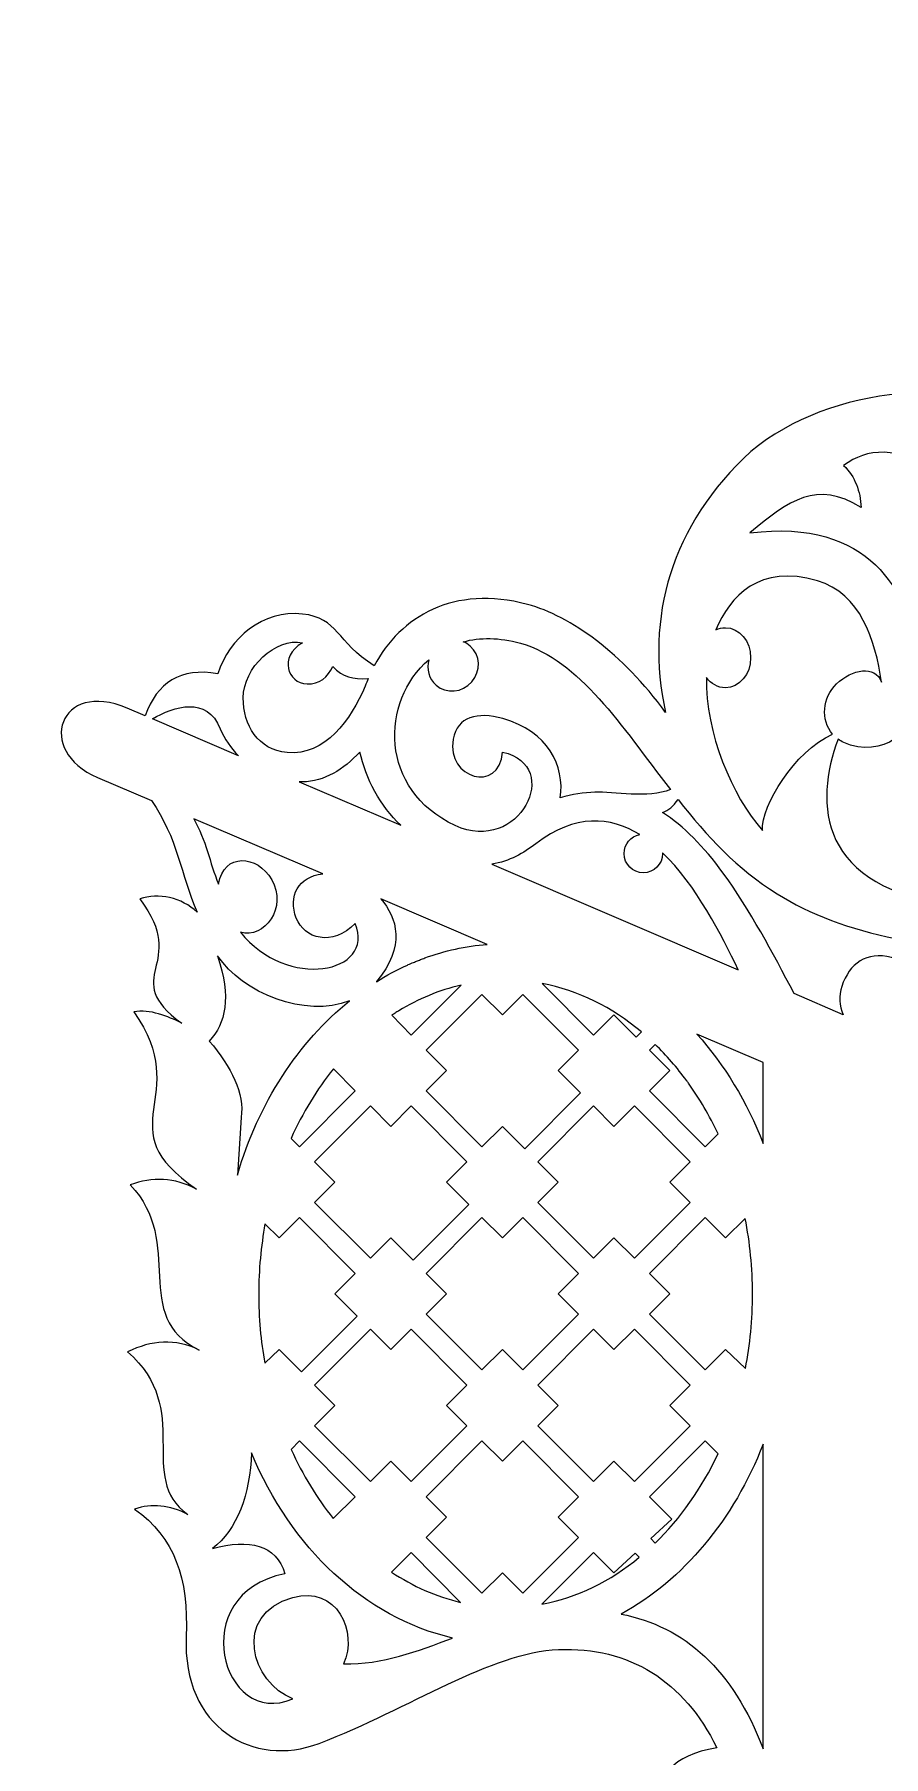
# Model space of a CAD drawing. Header units: centimetres. Extents: x -40.3 to 9.9, y -20.4 to 19.9.
# Drawn here: x -10.16 to -1.47, y 2.32 to 19.93 of the extents above; entities that cross this region are included whole.
import ezdxf

# ---------------------------------------------------------------- set-up
doc = ezdxf.new("R2010")
doc.units = ezdxf.units.CM
doc.header["$MEASUREMENT"] = 0
doc.layers.add('layer 1', color=7, linetype='Continuous')

msp = doc.modelspace()

# ---------------------------------------------------------------- linework, layer by layer
at = {"layer": 'layer 1', "color": 254, "lineweight": 9}
for points, knots in [([(-9.02512, 12.9641), (-8.90595, 13.3051), (-8.66617, 13.4605), (-8.28316, 13.39551), (-8.28316, 13.39551), (-8.28316, 13.39551), (-8.28309, 13.39544), (-8.28309, 13.39544), (-8.28309, 13.39544), (-8.17027, 13.75884), (-7.8188, 14.04925), (-7.41801, 14.006), (-7.41801, 14.006), (-7.04896, 13.96613), (-7.07359, 13.72194), (-6.68447, 13.47736), (-6.68447, 13.47736), (-6.41259, 13.97918), (-5.87256, 14.30589), (-5.11564, 14.10386), (-5.11564, 14.10386), (-4.67255, 13.9856), (-4.14451, 13.6021), (-3.70368, 12.99987), (-3.70368, 12.99987), (-3.91616, 13.97061), (-3.65027, 14.91422), (-2.8308, 15.66917), (-2.8308, 15.66917), (-2.00721, 16.35034), (-0.63091, 16.45844), (0.29439, 15.97767), (0.29439, 15.97767), (0.99384, 15.61424), (1.10112, 15.01808), (1.71813, 15.20586), (1.71813, 15.20586), (1.45714, 15.3045), (1.49221, 15.82386), (1.9263, 15.8838), (1.9263, 15.8838), (2.06579, 15.89015), (2.19826, 15.82153), (2.27855, 15.67989), (2.27855, 15.67989), (2.27298, 15.80414), (2.28314, 15.93333), (2.31199, 16.06763), (2.31199, 16.06763), (2.43533, 16.64121), (2.94385, 16.92597), (3.50011, 16.83164), (3.50011, 16.83164), (3.78509, 16.78331), (4.05743, 16.531), (4.00085, 16.09839), (4.00085, 16.09839), (3.99817, 16.07793), (3.99421, 16.05807), (3.9891, 16.03888), (3.9891, 16.03888), (5.3425, 14.91874), (7.59519, 15.78678), (8.54335, 17.11778), (8.54335, 17.11778), (8.14172, 17.05964), (7.77204, 17.2929), (7.75648, 17.77948), (7.75648, 17.77948), (7.74597, 18.10806), (8.05321, 18.45315), (8.49047, 18.40048), (8.49047, 18.40048), (8.0108, 18.47745), (8.3512, 19.3884), (7.95319, 19.9345), (7.95319, 19.9345), (8.90104, 19.31452), (9.88465, 17.92257), (9.88465, 16.27721), (9.88465, 16.27721), (9.88465, 16.27721), (9.88465, -12.90926), (9.88465, -12.90926), (9.88465, -12.90926), (9.91474, -17.78718), (5.83116, -20.35784), (2.35355, -19.87739), (2.35355, -19.87739), (0.40269, -19.60787), (-1.41877, -18.50075), (-2.06721, -16.00393), (-2.06721, -16.00393), (-2.14913, -15.68844), (-2.18906, -15.35305), (-2.17986, -15.01273), (-2.17986, -15.01273), (-2.21771, -15.03167), (-2.26039, -15.04236), (-2.30559, -15.04236), (-2.30559, -15.04236), (-2.46074, -15.04236), (-2.58657, -14.91656), (-2.58657, -14.76137), (-2.58657, -14.76137), (-2.58657, -14.60622), (-2.46074, -14.48039), (-2.30559, -14.48039), (-2.30559, -14.48039), (-2.24134, -14.48039), (-2.18218, -14.50198), (-2.13484, -14.53824), (-2.13484, -14.53824), (-2.1171, -14.43026), (-2.09417, -14.32248), (-2.06577, -14.21535), (-2.06577, -14.21535), (-2.09163, -14.22321), (-2.11911, -14.22745), (-2.14758, -14.22745), (-2.14758, -14.22745), (-2.30273, -14.22745), (-2.42853, -14.10164), (-2.42853, -13.94646), (-2.42853, -13.94646), (-2.42853, -13.79131), (-2.30273, -13.66547), (-2.14758, -13.66547), (-2.14758, -13.66547), (-2.05335, -13.66547), (-1.96999, -13.71186), (-1.91901, -13.78302), (-1.91901, -13.78302), (-1.87745, -13.68364), (-1.83075, -13.58539), (-1.77861, -13.48876), (-1.77861, -13.48876), (-1.79953, -13.49307), (-1.82119, -13.49533), (-1.84338, -13.49533), (-1.84338, -13.49533), (-2.02043, -13.49533), (-2.16402, -13.35171), (-2.16402, -13.17465), (-2.16402, -13.17465), (-2.16402, -12.99759), (-2.02043, -12.85401), (-1.84338, -12.85401), (-1.84338, -12.85401), (-1.69225, -12.85401), (-1.56553, -12.95861), (-1.53163, -13.09933), (-1.53163, -13.09933), (-1.45775, -12.99904), (-1.37718, -12.90132), (-1.28941, -12.80674), (-1.28941, -12.80674), (-1.28288, -12.79972), (-1.27607, -12.79266), (-1.26934, -12.78561), (-1.26934, -12.78561), (-1.27131, -12.78564), (-1.27332, -12.78568), (-1.27533, -12.78568), (-1.27533, -12.78568), (-1.46904, -12.78568), (-1.62614, -12.62859), (-1.62614, -12.43488), (-1.62614, -12.43488), (-1.62614, -12.24117), (-1.46904, -12.08404), (-1.27533, -12.08404), (-1.27533, -12.08404), (-1.08162, -12.08404), (-0.92453, -12.24117), (-0.92453, -12.43488), (-0.92453, -12.43488), (-0.92453, -12.45463), (-0.92619, -12.474), (-0.92933, -12.49291), (-0.92933, -12.49291), (-0.82099, -12.4142), (-0.70203, -12.33878), (-0.57599, -12.26985), (-0.57599, -12.26985), (-0.78928, -12.24226), (-0.98655, -12.06622), (-1.0577, -11.81854), (-1.0577, -11.81854), (-1.13599, -11.54619), (-1.00302, -11.25483), (-0.5654, -11.25886), (-0.5654, -11.25886), (-0.73392, -11.14593), (-0.59056, -10.72747), (-0.40817, -10.61218), (-0.40817, -10.61218), (-0.36404, -10.9047), (-0.09, -11.13143), (0.26803, -11.2718), (0.26803, -11.2718), (0.09345, -11.14992), (-0.00988, -10.94178), (-0.04093, -10.70062), (-0.04093, -10.70062), (-0.09755, -9.70215), (1.27289, -9.94084), (0.91588, -10.88837), (0.91588, -10.88837), (1.11393, -10.69607), (1.22681, -10.54998), (1.26386, -10.36622), (1.26386, -10.36622), (1.25341, -10.2473), (1.25038, -10.1264), (1.25567, -10.00314), (1.25567, -10.00314), (0.35365, -10.06626), (0.98146, -8.92414), (0.6834, -8.65289), (0.6834, -8.65289), (0.84465, -8.67123), (0.97207, -8.73307), (1.05, -8.85856), (1.05, -8.85856), (1.05, -8.85856), (1.20201, -8.49195), (1.20201, -8.49195), (1.20201, -8.49195), (1.20201, -8.49195), (1.44346, -8.87644), (1.44346, -8.87644), (1.44346, -8.87644), (1.51133, -8.7081), (1.62824, -8.60223), (1.77429, -8.51876), (1.77429, -8.51876), (1.58654, -9.00164), (2.00832, -9.51758), (1.47923, -9.91371), (1.47923, -9.91371), (1.50209, -10.0822), (1.6015, -10.21597), (1.72571, -10.32491), (1.72571, -10.32491), (2.83629, -8.24889), (1.65477, -2.09027), (-0.34492, -0.72138), (-0.34492, -0.72138), (-0.17131, -1.11484), (-0.51418, -1.48769), (-1.07817, -1.29369), (-1.07817, -1.29369), (-1.42639, -1.17389), (-1.64197, -0.84581), (-1.65044, -0.46209), (-1.65044, -0.46209), (-1.65393, -0.30472), (-1.63457, -0.17267), (-1.59453, -0.06532), (-1.59453, -0.06532), (-2.09134, -0.19268), (-2.59296, 0.02707), (-2.84869, 0.41424), (-2.84869, 0.41424), (-3.05199, 0.72204), (-3.1222, 1.21226), (-2.98175, 1.60483), (-2.98175, 1.60483), (-3.27131, 1.47713), (-3.52792, 1.54991), (-3.6624, 1.80916), (-3.6624, 1.80916), (-3.82264, 2.11812), (-3.64113, 2.32764), (-3.17952, 2.40828), (-3.17952, 2.40828), (-3.51607, 3.09366), (-4.07858, 3.44266), (-4.7974, 3.41352), (-4.7974, 3.41352), (-5.49403, 3.3853), (-6.30845, 2.81292), (-7.24811, 2.45298), (-7.24811, 2.45298), (-7.91652, 2.19697), (-8.64578, 2.61434), (-8.60729, 3.54391), (-8.60729, 3.54391), (-8.58221, 4.14998), (-8.72427, 4.55956), (-9.13487, 4.84944), (-9.13487, 4.84944), (-8.95901, 4.91064), (-8.77719, 4.88941), (-8.5894, 4.79578), (-8.5894, 4.79578), (-9.12591, 5.17135), (-8.52682, 5.86882), (-9.20638, 6.45898), (-9.20638, 6.45898), (-8.96197, 6.57667), (-8.71757, 6.59752), (-8.47316, 6.47687), (-8.47316, 6.47687), (-9.1868, 6.8257), (-8.60891, 7.5678), (-9.17957, 8.16689), (-9.17957, 8.16689), (-8.95305, 8.24697), (-8.72653, 8.24471), (-8.49997, 8.12219), (-8.49997, 8.12219), (-9.43858, 8.75853), (-8.52252, 9.05525), (-9.14379, 9.93741), (-9.14379, 9.93741), (-8.97615, 9.96433), (-8.79585, 9.89324), (-8.65202, 9.81898), (-8.65202, 9.81898), (-9.30904, 10.29731), (-8.56721, 10.41592), (-9.08121, 11.09092), (-9.08121, 11.09092), (-8.89121, 11.16017), (-8.65276, 11.10355), (-8.49553, 10.95683), (-8.49553, 10.95683), (-8.66155, 11.33656), (-8.69446, 11.72007), (-8.96257, 12.09687), (-8.96257, 12.09687), (-8.96257, 12.09687), (-9.51343, 12.33273), (-9.51343, 12.33273), (-9.51343, 12.33273), (-10.15895, 12.6091), (-9.9022, 13.33963), (-9.20934, 13.04298), (-9.20934, 13.04298), (-9.20934, 13.04298), (-9.02512, 12.9641), (-9.02512, 12.9641)], [0, 0, 0, 0, 0.01149425, 0.01149425, 0.01149425, 0.01149425, 0.02298851, 0.02298851, 0.02298851, 0.02298851, 0.03448276, 0.03448276, 0.03448276, 0.03448276, 0.04597701, 0.04597701, 0.04597701, 0.04597701, 0.05747126, 0.05747126, 0.05747126, 0.05747126, 0.06896552, 0.06896552, 0.06896552, 0.06896552, 0.08045977, 0.08045977, 0.08045977, 0.08045977, 0.09195402, 0.09195402, 0.09195402, 0.09195402, 0.10344828, 0.10344828, 0.10344828, 0.10344828, 0.11494253, 0.11494253, 0.11494253, 0.11494253, 0.12643678, 0.12643678, 0.12643678, 0.12643678, 0.13793103, 0.13793103, 0.13793103, 0.13793103, 0.14942529, 0.14942529, 0.14942529, 0.14942529, 0.16091954, 0.16091954, 0.16091954, 0.16091954, 0.17241379, 0.17241379, 0.17241379, 0.17241379, 0.18390805, 0.18390805, 0.18390805, 0.18390805, 0.1954023, 0.1954023, 0.1954023, 0.1954023, 0.20689655, 0.20689655, 0.20689655, 0.20689655, 0.2183908, 0.2183908, 0.2183908, 0.2183908, 0.22988506, 0.22988506, 0.22988506, 0.22988506, 0.24137931, 0.24137931, 0.24137931, 0.24137931, 0.25287356, 0.25287356, 0.25287356, 0.25287356, 0.26436782, 0.26436782, 0.26436782, 0.26436782, 0.27586207, 0.27586207, 0.27586207, 0.27586207, 0.28735632, 0.28735632, 0.28735632, 0.28735632, 0.29885057, 0.29885057, 0.29885057, 0.29885057, 0.31034483, 0.31034483, 0.31034483, 0.31034483, 0.32183908, 0.32183908, 0.32183908, 0.32183908, 0.33333333, 0.33333333, 0.33333333, 0.33333333, 0.34482759, 0.34482759, 0.34482759, 0.34482759, 0.35632184, 0.35632184, 0.35632184, 0.35632184, 0.36781609, 0.36781609, 0.36781609, 0.36781609, 0.37931034, 0.37931034, 0.37931034, 0.37931034, 0.3908046, 0.3908046, 0.3908046, 0.3908046, 0.40229885, 0.40229885, 0.40229885, 0.40229885, 0.4137931, 0.4137931, 0.4137931, 0.4137931, 0.42528736, 0.42528736, 0.42528736, 0.42528736, 0.43678161, 0.43678161, 0.43678161, 0.43678161, 0.44827586, 0.44827586, 0.44827586, 0.44827586, 0.45977011, 0.45977011, 0.45977011, 0.45977011, 0.47126437, 0.47126437, 0.47126437, 0.47126437, 0.48275862, 0.48275862, 0.48275862, 0.48275862, 0.49425287, 0.49425287, 0.49425287, 0.49425287, 0.50574713, 0.50574713, 0.50574713, 0.50574713, 0.51724138, 0.51724138, 0.51724138, 0.51724138, 0.52873563, 0.52873563, 0.52873563, 0.52873563, 0.54022989, 0.54022989, 0.54022989, 0.54022989, 0.55172414, 0.55172414, 0.55172414, 0.55172414, 0.56321839, 0.56321839, 0.56321839, 0.56321839, 0.57471264, 0.57471264, 0.57471264, 0.57471264, 0.5862069, 0.5862069, 0.5862069, 0.5862069, 0.59770115, 0.59770115, 0.59770115, 0.59770115, 0.6091954, 0.6091954, 0.6091954, 0.6091954, 0.62068966, 0.62068966, 0.62068966, 0.62068966, 0.63218391, 0.63218391, 0.63218391, 0.63218391, 0.64367816, 0.64367816, 0.64367816, 0.64367816, 0.65517241, 0.65517241, 0.65517241, 0.65517241, 0.66666667, 0.66666667, 0.66666667, 0.66666667, 0.67816092, 0.67816092, 0.67816092, 0.67816092, 0.68965517, 0.68965517, 0.68965517, 0.68965517, 0.70114943, 0.70114943, 0.70114943, 0.70114943, 0.71264368, 0.71264368, 0.71264368, 0.71264368, 0.72413793, 0.72413793, 0.72413793, 0.72413793, 0.73563218, 0.73563218, 0.73563218, 0.73563218, 0.74712644, 0.74712644, 0.74712644, 0.74712644, 0.75862069, 0.75862069, 0.75862069, 0.75862069, 0.77011494, 0.77011494, 0.77011494, 0.77011494, 0.7816092, 0.7816092, 0.7816092, 0.7816092, 0.79310345, 0.79310345, 0.79310345, 0.79310345, 0.8045977, 0.8045977, 0.8045977, 0.8045977, 0.81609195, 0.81609195, 0.81609195, 0.81609195, 0.82758621, 0.82758621, 0.82758621, 0.82758621, 0.83908046, 0.83908046, 0.83908046, 0.83908046, 0.85057471, 0.85057471, 0.85057471, 0.85057471, 0.86206897, 0.86206897, 0.86206897, 0.86206897, 0.87356322, 0.87356322, 0.87356322, 0.87356322, 0.88505747, 0.88505747, 0.88505747, 0.88505747, 0.89655172, 0.89655172, 0.89655172, 0.89655172, 0.90804598, 0.90804598, 0.90804598, 0.90804598, 0.91954023, 0.91954023, 0.91954023, 0.91954023, 0.93103448, 0.93103448, 0.93103448, 0.93103448, 0.94252874, 0.94252874, 0.94252874, 0.94252874, 0.95402299, 0.95402299, 0.95402299, 0.95402299, 0.96551724, 0.96551724, 0.96551724, 0.96551724, 0.97701149, 0.97701149, 0.97701149, 0.97701149, 1, 1, 1, 1]), ([(0.69169, 15.17715), (0.54842, 15.25197), (0.38745, 15.28707), (0.21593, 15.26594), (0.21593, 15.26594), (-0.67057, 15.15672), (-1.15179, 14.30702), (-1.13006, 13.61769), (-1.13006, 13.61769), (-1.22845, 14.21565), (-1.6001, 14.98774), (-2.84096, 14.83629), (-2.84096, 14.83629), (-2.43957, 15.17051), (-2.15978, 15.37463), (-1.7041, 15.09689), (-1.7041, 15.09689), (-1.7107, 15.26231), (-1.76326, 15.40836), (-1.88296, 15.52611), (-1.88296, 15.52611), (-1.64205, 15.70264), (-1.33689, 15.72498), (-0.91723, 15.47246), (-0.91723, 15.47246), (-0.87553, 15.61551), (-0.9083, 15.78241), (-0.9977, 15.86587), (-0.9977, 15.86587), (0.08685, 15.83695), (0.33711, 15.49285), (0.69169, 15.17715)], [0, 0, 0, 0, 0.11111111, 0.11111111, 0.11111111, 0.11111111, 0.22222222, 0.22222222, 0.22222222, 0.22222222, 0.33333333, 0.33333333, 0.33333333, 0.33333333, 0.44444444, 0.44444444, 0.44444444, 0.44444444, 0.55555556, 0.55555556, 0.55555556, 0.55555556, 0.66666667, 0.66666667, 0.66666667, 0.66666667, 0.77777778, 0.77777778, 0.77777778, 0.77777778, 1, 1, 1, 1]), ([(-1.99451, 12.77755), (-2.39311, 12.59735), (-2.71929, 12.0491), (-2.71371, 11.79277), (-2.71371, 11.79277), (-3.02388, 12.14266), (-3.29622, 12.79152), (-3.28617, 13.35674), (-3.28617, 13.35674), (-3.23882, 13.2924), (-3.16922, 13.25169), (-3.09161, 13.25169), (-3.09161, 13.25169), (-2.94891, 13.25169), (-2.83316, 13.38923), (-2.83316, 13.55888), (-2.83316, 13.55888), (-2.83316, 13.72846), (-2.94891, 13.86601), (-3.09161, 13.86601), (-3.09161, 13.86601), (-3.12664, 13.86601), (-3.16005, 13.85772), (-3.19053, 13.84269), (-3.19053, 13.84269), (-3.04779, 14.18679), (-2.73802, 14.52169), (-2.15121, 14.34579), (-2.15121, 14.34579), (-1.71045, 14.21364), (-1.55738, 13.74441), (-1.49406, 13.30848), (-1.49406, 13.30848), (-1.56334, 13.48879), (-1.7955, 13.44268), (-1.95447, 13.29063), (-1.95447, 13.29063), (-2.10062, 13.15086), (-2.11865, 12.92286), (-1.99451, 12.77755)], [0, 0, 0, 0, 0.09090909, 0.09090909, 0.09090909, 0.09090909, 0.18181818, 0.18181818, 0.18181818, 0.18181818, 0.27272727, 0.27272727, 0.27272727, 0.27272727, 0.36363636, 0.36363636, 0.36363636, 0.36363636, 0.45454545, 0.45454545, 0.45454545, 0.45454545, 0.54545455, 0.54545455, 0.54545455, 0.54545455, 0.63636364, 0.63636364, 0.63636364, 0.63636364, 0.72727273, 0.72727273, 0.72727273, 0.72727273, 0.81818182, 0.81818182, 0.81818182, 0.81818182, 1, 1, 1, 1]), ([(-6.74582, 13.34588), (-6.90662, 13.3373), (-7.00335, 13.35699), (-7.10834, 13.47027), (-7.10834, 13.47027), (-7.10834, 13.47027), (-7.10834, 13.47034), (-7.10834, 13.47034), (-7.10834, 13.47034), (-7.1543, 13.36285), (-7.24585, 13.28404), (-7.37109, 13.29056), (-7.37109, 13.29056), (-7.56935, 13.3009), (-7.6646, 13.56079), (-7.41801, 13.71273), (-7.41801, 13.71273), (-7.68982, 13.76635), (-8.02355, 13.45965), (-8.02355, 13.14755), (-8.02355, 13.14755), (-8.02355, 12.86959), (-7.87471, 12.61626), (-7.57231, 12.58793), (-7.57231, 12.58793), (-7.18937, 12.55209), (-6.91957, 12.92554), (-6.77694, 13.26707), (-6.77694, 13.26707), (-6.77694, 13.26707), (-6.77457, 13.26862), (-6.77457, 13.26862), (-6.77457, 13.26862), (-6.76572, 13.29472), (-6.75612, 13.32048), (-6.74582, 13.34588)], [0, 0, 0, 0, 0.1, 0.1, 0.1, 0.1, 0.2, 0.2, 0.2, 0.2, 0.3, 0.3, 0.3, 0.3, 0.4, 0.4, 0.4, 0.4, 0.5, 0.5, 0.5, 0.5, 0.6, 0.6, 0.6, 0.6, 0.7, 0.7, 0.7, 0.7, 0.8, 0.8, 0.8, 0.8, 1, 1, 1, 1]), ([(-4.4261, 12.18326), (-4.23574, 12.19102), (-3.88268, 12.11691), (-3.65471, 12.21085), (-3.65471, 12.21085), (-4.16081, 12.86494), (-4.58061, 13.53546), (-5.187, 13.70645), (-5.187, 13.70645), (-5.40576, 13.76815), (-5.603, 13.76748), (-5.77371, 13.72176), (-5.77371, 13.72176), (-5.74788, 13.71188), (-5.72344, 13.69746), (-5.70157, 13.67837), (-5.70157, 13.67837), (-5.59644, 13.58675), (-5.58945, 13.42268), (-5.68594, 13.31201), (-5.68594, 13.31201), (-5.78242, 13.20134), (-5.9459, 13.18586), (-6.05099, 13.27747), (-6.05099, 13.27747), (-6.12606, 13.34291), (-6.15107, 13.44529), (-6.12409, 13.53881), (-6.12409, 13.53881), (-6.62027, 13.11954), (-6.63731, 12.20418), (-5.85513, 11.84177), (-5.85513, 11.84177), (-5.20016, 11.53828), (-4.74377, 12.4518), (-5.37031, 12.59316), (-5.37031, 12.59316), (-5.40608, 12.16693), (-5.94526, 12.32303), (-5.8757, 12.72446), (-5.8757, 12.72446), (-5.8352, 12.95835), (-5.62769, 13.00852), (-5.36868, 12.93535), (-5.36868, 12.93535), (-4.90669, 12.80493), (-4.73252, 12.45444), (-4.78007, 12.12502), (-4.78007, 12.12502), (-4.65875, 12.16181), (-4.54086, 12.18093), (-4.42603, 12.18319), (-4.42603, 12.18319), (-4.42603, 12.18319), (-4.4261, 12.18326), (-4.4261, 12.18326)], [0, 0, 0, 0, 0.06666667, 0.06666667, 0.06666667, 0.06666667, 0.13333333, 0.13333333, 0.13333333, 0.13333333, 0.2, 0.2, 0.2, 0.2, 0.26666667, 0.26666667, 0.26666667, 0.26666667, 0.33333333, 0.33333333, 0.33333333, 0.33333333, 0.4, 0.4, 0.4, 0.4, 0.46666667, 0.46666667, 0.46666667, 0.46666667, 0.53333333, 0.53333333, 0.53333333, 0.53333333, 0.6, 0.6, 0.6, 0.6, 0.66666667, 0.66666667, 0.66666667, 0.66666667, 0.73333333, 0.73333333, 0.73333333, 0.73333333, 0.8, 0.8, 0.8, 0.8, 0.86666667, 0.86666667, 0.86666667, 0.86666667, 1, 1, 1, 1]), ([(-1.93884, 12.72601), (-1.90356, 12.70008), (-1.86105, 12.67899), (-1.81141, 12.6647), (-1.81141, 12.6647), (-1.41002, 12.54899), (-1.10649, 12.86557), (-1.11641, 13.226), (-1.11641, 13.226), (-0.98387, 12.51907), (-0.32234, 11.45255), (1.29889, 11.33448), (1.29889, 11.33448), (0.52316, 11.05885), (-0.24593, 10.90398), (-0.89934, 11.64531), (-0.89934, 11.64531), (-0.92315, 11.41283), (-0.86354, 11.2042), (-0.72048, 11.01938), (-0.72048, 11.01938), (-2.15886, 11.19668), (-2.18275, 12.07189), (-1.93884, 12.72601)], [0, 0, 0, 0, 0.14285714, 0.14285714, 0.14285714, 0.14285714, 0.28571429, 0.28571429, 0.28571429, 0.28571429, 0.42857143, 0.42857143, 0.42857143, 0.42857143, 0.57142857, 0.57142857, 0.57142857, 0.57142857, 0.71428571, 0.71428571, 0.71428571, 0.71428571, 1, 1, 1, 1]), ([(-8.25822, 12.83216), (-8.39478, 13.17266), (-8.73073, 13.06016), (-8.95291, 12.9332), (-8.95291, 12.9332), (-8.95291, 12.9332), (-8.07276, 12.5564), (-8.07276, 12.5564), (-8.07276, 12.5564), (-8.15189, 12.63552), (-8.21525, 12.72894), (-8.25822, 12.83216), (-8.25822, 12.83216), (-8.25822, 12.83216), (-8.25822, 12.83216), (-8.25822, 12.83216)], [0, 0, 0, 0, 0.2, 0.2, 0.2, 0.2, 0.4, 0.4, 0.4, 0.4, 0.6, 0.6, 0.6, 0.6, 1, 1, 1, 1]), ([(-7.44986, 12.28973), (-7.43928, 12.28938), (-7.42869, 12.28913), (-7.41801, 12.28913), (-7.41801, 12.28913), (-7.19265, 12.28913), (-6.99859, 12.41641), (-6.82915, 12.59418), (-6.82915, 12.59418), (-6.77366, 12.32335), (-6.61766, 12.03972), (-6.41298, 11.8458), (-6.41298, 11.8458), (-6.41298, 11.8458), (-7.44986, 12.28973), (-7.44986, 12.28973)], [0, 0, 0, 0, 0.2, 0.2, 0.2, 0.2, 0.4, 0.4, 0.4, 0.4, 0.6, 0.6, 0.6, 0.6, 1, 1, 1, 1]), ([(-3.57435, 12.10809), (-3.62614, 12.037), (-3.67267, 11.99985), (-3.73465, 11.97572), (-3.73465, 11.97572), (-3.73465, 11.97572), (-3.73472, 11.97572), (-3.73472, 11.97572), (-3.73472, 11.97572), (-3.51854, 11.83616), (-3.31347, 11.62852), (-3.11694, 11.35917), (-3.11694, 11.35917), (-2.83341, 10.97059), (-2.61254, 10.54528), (-2.38814, 10.12241), (-2.38814, 10.12241), (-2.38814, 10.12241), (-1.8861, 9.90742), (-1.8861, 9.90742), (-1.8861, 9.90742), (-1.92776, 9.99802), (-1.93249, 10.09979), (-1.90084, 10.19674), (-1.90084, 10.19674), (-1.82433, 10.43091), (-1.65012, 10.5583), (-1.39175, 10.49258), (-1.39175, 10.49258), (-1.11711, 10.42273), (-1.00366, 10.155), (-1.21229, 9.93741), (-1.21229, 9.93741), (-0.68175, 9.89568), (-0.17742, 10.3001), (0.25417, 10.55438), (0.25417, 10.55438), (-0.93487, 10.54306), (-1.89301, 10.71924), (-2.56255, 11.14472), (-2.56255, 11.14472), (-2.56255, 11.14472), (-2.56251, 11.14458), (-2.56251, 11.14458), (-2.56251, 11.14458), (-2.97625, 11.39904), (-3.27777, 11.73058), (-3.57435, 12.10809)], [0, 0, 0, 0, 0.07692308, 0.07692308, 0.07692308, 0.07692308, 0.15384615, 0.15384615, 0.15384615, 0.15384615, 0.23076923, 0.23076923, 0.23076923, 0.23076923, 0.30769231, 0.30769231, 0.30769231, 0.30769231, 0.38461538, 0.38461538, 0.38461538, 0.38461538, 0.46153846, 0.46153846, 0.46153846, 0.46153846, 0.53846154, 0.53846154, 0.53846154, 0.53846154, 0.61538462, 0.61538462, 0.61538462, 0.61538462, 0.69230769, 0.69230769, 0.69230769, 0.69230769, 0.76923077, 0.76923077, 0.76923077, 0.76923077, 0.84615385, 0.84615385, 0.84615385, 0.84615385, 1, 1, 1, 1]), ([(-7.21085, 11.34686), (-7.4609, 11.32227), (-7.5666, 11.11569), (-7.48059, 10.89421), (-7.48059, 10.89421), (-7.3992, 10.68473), (-7.1155, 10.59993), (-6.87713, 10.84048), (-6.87713, 10.84048), (-6.67019, 10.32822), (-7.57446, 10.15356), (-8.0529, 10.75113), (-8.0529, 10.75113), (-7.80465, 10.67764), (-7.57072, 11.00671), (-7.73099, 11.28763), (-7.73099, 11.28763), (-7.87827, 11.54583), (-8.22311, 11.56724), (-8.27642, 11.24293), (-8.27642, 11.24293), (-8.36744, 11.46585), (-8.40247, 11.68881), (-8.53017, 11.91173), (-8.53017, 11.91173), (-8.53017, 11.91173), (-7.21085, 11.34686), (-7.21085, 11.34686)], [0, 0, 0, 0, 0.125, 0.125, 0.125, 0.125, 0.25, 0.25, 0.25, 0.25, 0.375, 0.375, 0.375, 0.375, 0.5, 0.5, 0.5, 0.5, 0.625, 0.625, 0.625, 0.625, 0.75, 0.75, 0.75, 0.75, 1, 1, 1, 1]), ([(-3.73395, 11.55588), (-3.73395, 11.5586), (-3.73402, 11.56132), (-3.73409, 11.564), (-3.73409, 11.564), (-3.38964, 11.23239), (-3.13063, 10.71782), (-2.95946, 10.36699), (-2.95946, 10.36699), (-2.95946, 10.36699), (-5.48083, 11.44656), (-5.48083, 11.44656), (-5.48083, 11.44656), (-5.2989, 11.47421), (-5.15656, 11.56177), (-5.03192, 11.65579), (-5.03192, 11.65579), (-4.62478, 11.96285), (-4.26989, 11.93653), (-3.96819, 11.74903), (-3.96819, 11.74903), (-4.05886, 11.7315), (-4.12736, 11.65166), (-4.12736, 11.55588), (-4.12736, 11.55588), (-4.12736, 11.44726), (-4.03928, 11.35917), (-3.93066, 11.35917), (-3.93066, 11.35917), (-3.82204, 11.35917), (-3.73395, 11.44726), (-3.73395, 11.55588)], [0, 0, 0, 0, 0.11111111, 0.11111111, 0.11111111, 0.11111111, 0.22222222, 0.22222222, 0.22222222, 0.22222222, 0.33333333, 0.33333333, 0.33333333, 0.33333333, 0.44444444, 0.44444444, 0.44444444, 0.44444444, 0.55555556, 0.55555556, 0.55555556, 0.55555556, 0.66666667, 0.66666667, 0.66666667, 0.66666667, 0.77777778, 0.77777778, 0.77777778, 0.77777778, 1, 1, 1, 1]), ([(-5.52839, 10.62649), (-5.74877, 10.60899), (-5.96255, 10.56154), (-6.16695, 10.48714), (-6.16695, 10.48714), (-6.16695, 10.48714), (-6.17771, 10.48323), (-6.17771, 10.48323), (-6.17771, 10.48323), (-6.19242, 10.47779), (-6.2071, 10.47229), (-6.2217, 10.46658), (-6.2217, 10.46658), (-6.235, 10.46139), (-6.2483, 10.4561), (-6.26149, 10.4507), (-6.26149, 10.4507), (-6.2688, 10.4477), (-6.2761, 10.4447), (-6.2834, 10.44163), (-6.2834, 10.44163), (-6.30079, 10.43433), (-6.31811, 10.42682), (-6.33537, 10.41913), (-6.33537, 10.41913), (-6.33826, 10.41782), (-6.34119, 10.41655), (-6.34408, 10.41525), (-6.34408, 10.41525), (-6.45319, 10.36607), (-6.55924, 10.3091), (-6.66179, 10.24493), (-6.66179, 10.24493), (-6.66179, 10.24493), (-6.66158, 10.24514), (-6.66158, 10.24514), (-6.66158, 10.24514), (-6.3571, 10.60359), (-6.45097, 10.90229), (-6.61692, 11.09254), (-6.61692, 11.09254), (-6.61692, 11.09254), (-5.52839, 10.62649), (-5.52839, 10.62649)], [0, 0, 0, 0, 0.08333333, 0.08333333, 0.08333333, 0.08333333, 0.16666667, 0.16666667, 0.16666667, 0.16666667, 0.25, 0.25, 0.25, 0.25, 0.33333333, 0.33333333, 0.33333333, 0.33333333, 0.41666667, 0.41666667, 0.41666667, 0.41666667, 0.5, 0.5, 0.5, 0.5, 0.58333333, 0.58333333, 0.58333333, 0.58333333, 0.66666667, 0.66666667, 0.66666667, 0.66666667, 0.75, 0.75, 0.75, 0.75, 0.83333333, 0.83333333, 0.83333333, 0.83333333, 1, 1, 1, 1]), ([(-8.08331, 8.26711), (-8.08331, 8.26711), (-8.04394, 8.8554), (-8.04394, 8.8554), (-8.04394, 8.8554), (-8.00947, 9.10323), (-8.14296, 9.36633), (-8.37068, 9.63797), (-8.37068, 9.63797), (-8.20184, 9.81514), (-8.14434, 10.08222), (-8.28538, 10.50969), (-8.28538, 10.50969), (-8.0323, 10.12805), (-7.38897, 9.86957), (-6.93537, 10.0498), (-6.93537, 10.0498), (-7.45988, 9.62767), (-7.86702, 9.00347), (-8.08331, 8.26711)], [0, 0, 0, 0, 0.16666667, 0.16666667, 0.16666667, 0.16666667, 0.33333333, 0.33333333, 0.33333333, 0.33333333, 0.5, 0.5, 0.5, 0.5, 0.66666667, 0.66666667, 0.66666667, 0.66666667, 1, 1, 1, 1]), ([(-3.95027, 9.73103), (-3.95027, 9.73103), (-4.0028, 9.67851), (-4.0028, 9.67851), (-4.0028, 9.67851), (-4.0028, 9.67851), (-4.23119, 9.90693), (-4.23119, 9.90693), (-4.23119, 9.90693), (-4.23119, 9.90693), (-4.4394, 9.69875), (-4.4394, 9.69875), (-4.4394, 9.69875), (-4.4394, 9.69875), (-4.9668, 10.22612), (-4.9668, 10.22612), (-4.9668, 10.22612), (-4.59543, 10.15595), (-4.25045, 9.98316), (-3.95027, 9.73103)], [0, 0, 0, 0, 0.16666667, 0.16666667, 0.16666667, 0.16666667, 0.33333333, 0.33333333, 0.33333333, 0.33333333, 0.5, 0.5, 0.5, 0.5, 0.66666667, 0.66666667, 0.66666667, 0.66666667, 1, 1, 1, 1]), ([(-6.50509, 9.90083), (-6.49683, 9.90629), (-6.48854, 9.91169), (-6.48022, 9.91705), (-6.48022, 9.91705), (-6.46762, 9.92517), (-6.45503, 9.93318), (-6.44229, 9.94101), (-6.44229, 9.94101), (-6.44229, 9.94101), (-6.43189, 9.94743), (-6.43189, 9.94743), (-6.43189, 9.94743), (-6.2326, 10.06882), (-6.01889, 10.15793), (-5.79487, 10.20958), (-5.79487, 10.20958), (-5.79487, 10.20958), (-6.30665, 9.69868), (-6.30665, 9.69868), (-6.30665, 9.69868), (-6.30665, 9.69868), (-6.50509, 9.90083), (-6.50509, 9.90083)], [0, 0, 0, 0, 0.14285714, 0.14285714, 0.14285714, 0.14285714, 0.28571429, 0.28571429, 0.28571429, 0.28571429, 0.42857143, 0.42857143, 0.42857143, 0.42857143, 0.57142857, 0.57142857, 0.57142857, 0.57142857, 0.71428571, 0.71428571, 0.71428571, 0.71428571, 1, 1, 1, 1]), ([(-6.1521, 9.54413), (-6.1521, 9.54413), (-5.5812, 10.11507), (-5.5812, 10.11507), (-5.5812, 10.11507), (-5.5812, 10.11507), (-5.37306, 9.90689), (-5.37306, 9.90689), (-5.37306, 9.90689), (-5.37306, 9.90689), (-5.16485, 10.1151), (-5.16485, 10.1151), (-5.16485, 10.1151), (-5.16485, 10.1151), (-4.59395, 9.54417), (-4.59395, 9.54417), (-4.59395, 9.54417), (-4.59395, 9.54417), (-4.80212, 9.33599), (-4.80212, 9.33599), (-4.80212, 9.33599), (-4.80212, 9.33599), (-4.5737, 9.10757), (-4.5737, 9.10757), (-4.5737, 9.10757), (-4.5737, 9.10757), (-5.14463, 8.53667), (-5.14463, 8.53667), (-5.14463, 8.53667), (-5.14463, 8.53667), (-5.37306, 8.76509), (-5.37306, 8.76509), (-5.37306, 8.76509), (-5.37306, 8.76509), (-5.58123, 8.55688), (-5.58123, 8.55688), (-5.58123, 8.55688), (-5.58123, 8.55688), (-6.15213, 9.12778), (-6.15213, 9.12778), (-6.15213, 9.12778), (-6.15213, 9.12778), (-5.94396, 9.33599), (-5.94396, 9.33599), (-5.94396, 9.33599), (-5.94396, 9.33599), (-6.1521, 9.54413), (-6.1521, 9.54413)], [0, 0, 0, 0, 0.07692308, 0.07692308, 0.07692308, 0.07692308, 0.15384615, 0.15384615, 0.15384615, 0.15384615, 0.23076923, 0.23076923, 0.23076923, 0.23076923, 0.30769231, 0.30769231, 0.30769231, 0.30769231, 0.38461538, 0.38461538, 0.38461538, 0.38461538, 0.46153846, 0.46153846, 0.46153846, 0.46153846, 0.53846154, 0.53846154, 0.53846154, 0.53846154, 0.61538462, 0.61538462, 0.61538462, 0.61538462, 0.69230769, 0.69230769, 0.69230769, 0.69230769, 0.76923077, 0.76923077, 0.76923077, 0.76923077, 0.84615385, 0.84615385, 0.84615385, 0.84615385, 1, 1, 1, 1]), ([(-2.7056, 8.58969), (-2.87052, 9.01542), (-3.1017, 9.39491), (-3.3829, 9.70786), (-3.3829, 9.70786), (-3.3829, 9.70786), (-2.7056, 9.41787), (-2.7056, 9.41787), (-2.7056, 9.41787), (-2.7056, 9.41787), (-2.7056, 8.58969), (-2.7056, 8.58969)], [0, 0, 0, 0, 0.25, 0.25, 0.25, 0.25, 0.5, 0.5, 0.5, 0.5, 1, 1, 1, 1]), ([(-3.80976, 9.60269), (-3.69489, 9.49079), (-3.58687, 9.36676), (-3.48764, 9.23207), (-3.48764, 9.23207), (-3.48446, 9.22773), (-3.48125, 9.22342), (-3.47808, 9.21908), (-3.47808, 9.21908), (-3.47511, 9.21499), (-3.47215, 9.2109), (-3.46919, 9.20681), (-3.46919, 9.20681), (-3.35542, 9.04742), (-3.25417, 8.87333), (-3.16724, 8.6872), (-3.16724, 8.6872), (-3.16724, 8.6872), (-3.29756, 8.55688), (-3.29756, 8.55688), (-3.29756, 8.55688), (-3.29756, 8.55688), (-3.86846, 9.12782), (-3.86846, 9.12782), (-3.86846, 9.12782), (-3.86846, 9.12782), (-3.66029, 9.33599), (-3.66029, 9.33599), (-3.66029, 9.33599), (-3.66029, 9.33599), (-3.86846, 9.54417), (-3.86846, 9.54417), (-3.86846, 9.54417), (-3.86846, 9.54417), (-3.80976, 9.60269), (-3.80976, 9.60269)], [0, 0, 0, 0, 0.1, 0.1, 0.1, 0.1, 0.2, 0.2, 0.2, 0.2, 0.3, 0.3, 0.3, 0.3, 0.4, 0.4, 0.4, 0.4, 0.5, 0.5, 0.5, 0.5, 0.6, 0.6, 0.6, 0.6, 0.7, 0.7, 0.7, 0.7, 0.8, 0.8, 0.8, 0.8, 1, 1, 1, 1]), ([(-7.53389, 8.64226), (-7.41589, 8.90504), (-7.2709, 9.14207), (-7.10149, 9.35169), (-7.10149, 9.35169), (-7.10149, 9.35169), (-6.87759, 9.12778), (-6.87759, 9.12778), (-6.87759, 9.12778), (-6.87759, 9.12778), (-7.44849, 8.55685), (-7.44849, 8.55685), (-7.44849, 8.55685), (-7.44849, 8.55685), (-7.53389, 8.64226), (-7.53389, 8.64226)], [0, 0, 0, 0, 0.2, 0.2, 0.2, 0.2, 0.4, 0.4, 0.4, 0.4, 0.6, 0.6, 0.6, 0.6, 1, 1, 1, 1]), ([(-7.29397, 8.4023), (-7.29397, 8.4023), (-6.72303, 8.97323), (-6.72303, 8.97323), (-6.72303, 8.97323), (-6.72303, 8.97323), (-6.51486, 8.76506), (-6.51486, 8.76506), (-6.51486, 8.76506), (-6.51486, 8.76506), (-6.30668, 8.97327), (-6.30668, 8.97327), (-6.30668, 8.97327), (-6.30668, 8.97327), (-5.73578, 8.40233), (-5.73578, 8.40233), (-5.73578, 8.40233), (-5.73578, 8.40233), (-5.94396, 8.19416), (-5.94396, 8.19416), (-5.94396, 8.19416), (-5.94396, 8.19416), (-5.71554, 7.96573), (-5.71554, 7.96573), (-5.71554, 7.96573), (-5.71554, 7.96573), (-6.28647, 7.39483), (-6.28647, 7.39483), (-6.28647, 7.39483), (-6.28647, 7.39483), (-6.51489, 7.62322), (-6.51489, 7.62322), (-6.51489, 7.62322), (-6.51489, 7.62322), (-6.72307, 7.41505), (-6.72307, 7.41505), (-6.72307, 7.41505), (-6.72307, 7.41505), (-7.29397, 7.98598), (-7.29397, 7.98598), (-7.29397, 7.98598), (-7.29397, 7.98598), (-7.08579, 8.19416), (-7.08579, 8.19416), (-7.08579, 8.19416), (-7.08579, 8.19416), (-7.29397, 8.4023), (-7.29397, 8.4023)], [0, 0, 0, 0, 0.07692308, 0.07692308, 0.07692308, 0.07692308, 0.15384615, 0.15384615, 0.15384615, 0.15384615, 0.23076923, 0.23076923, 0.23076923, 0.23076923, 0.30769231, 0.30769231, 0.30769231, 0.30769231, 0.38461538, 0.38461538, 0.38461538, 0.38461538, 0.46153846, 0.46153846, 0.46153846, 0.46153846, 0.53846154, 0.53846154, 0.53846154, 0.53846154, 0.61538462, 0.61538462, 0.61538462, 0.61538462, 0.69230769, 0.69230769, 0.69230769, 0.69230769, 0.76923077, 0.76923077, 0.76923077, 0.76923077, 0.84615385, 0.84615385, 0.84615385, 0.84615385, 1, 1, 1, 1]), ([(-4.43936, 8.97323), (-4.43936, 8.97323), (-4.23119, 8.76509), (-4.23119, 8.76509), (-4.23119, 8.76509), (-4.23119, 8.76509), (-4.02301, 8.97327), (-4.02301, 8.97327), (-4.02301, 8.97327), (-4.02301, 8.97327), (-3.45211, 8.40233), (-3.45211, 8.40233), (-3.45211, 8.40233), (-3.45211, 8.40233), (-3.66029, 8.19416), (-3.66029, 8.19416), (-3.66029, 8.19416), (-3.66029, 8.19416), (-3.45208, 7.98598), (-3.45208, 7.98598), (-3.45208, 7.98598), (-3.45208, 7.98598), (-4.02301, 7.41505), (-4.02301, 7.41505), (-4.02301, 7.41505), (-4.02301, 7.41505), (-4.23122, 7.62326), (-4.23122, 7.62326), (-4.23122, 7.62326), (-4.23122, 7.62326), (-4.4394, 7.41505), (-4.4394, 7.41505), (-4.4394, 7.41505), (-4.4394, 7.41505), (-5.0103, 7.98598), (-5.0103, 7.98598), (-5.0103, 7.98598), (-5.0103, 7.98598), (-4.80212, 8.19416), (-4.80212, 8.19416), (-4.80212, 8.19416), (-4.80212, 8.19416), (-5.0103, 8.40233), (-5.0103, 8.40233), (-5.0103, 8.40233), (-5.0103, 8.40233), (-4.43936, 8.97323), (-4.43936, 8.97323)], [0, 0, 0, 0, 0.07692308, 0.07692308, 0.07692308, 0.07692308, 0.15384615, 0.15384615, 0.15384615, 0.15384615, 0.23076923, 0.23076923, 0.23076923, 0.23076923, 0.30769231, 0.30769231, 0.30769231, 0.30769231, 0.38461538, 0.38461538, 0.38461538, 0.38461538, 0.46153846, 0.46153846, 0.46153846, 0.46153846, 0.53846154, 0.53846154, 0.53846154, 0.53846154, 0.61538462, 0.61538462, 0.61538462, 0.61538462, 0.69230769, 0.69230769, 0.69230769, 0.69230769, 0.76923077, 0.76923077, 0.76923077, 0.76923077, 0.84615385, 0.84615385, 0.84615385, 0.84615385, 1, 1, 1, 1]), ([(-7.80292, 6.34119), (-7.84367, 6.56993), (-7.86515, 6.80795), (-7.86515, 7.05232), (-7.86515, 7.05232), (-7.86515, 7.29606), (-7.84134, 7.53912), (-7.8008, 7.76733), (-7.8008, 7.76733), (-7.8008, 7.76733), (-7.65673, 7.62322), (-7.65673, 7.62322), (-7.65673, 7.62322), (-7.65673, 7.62322), (-7.44852, 7.83143), (-7.44852, 7.83143), (-7.44852, 7.83143), (-7.44852, 7.83143), (-6.87762, 7.2605), (-6.87762, 7.2605), (-6.87762, 7.2605), (-6.87762, 7.2605), (-7.08579, 7.05232), (-7.08579, 7.05232), (-7.08579, 7.05232), (-7.08579, 7.05232), (-6.85741, 6.8239), (-6.85741, 6.8239), (-6.85741, 6.8239), (-6.85741, 6.8239), (-7.42831, 6.253), (-7.42831, 6.253), (-7.42831, 6.253), (-7.42831, 6.253), (-7.65673, 6.48139), (-7.65673, 6.48139), (-7.65673, 6.48139), (-7.65673, 6.48139), (-7.80292, 6.34119), (-7.80292, 6.34119)], [0, 0, 0, 0, 0.09090909, 0.09090909, 0.09090909, 0.09090909, 0.18181818, 0.18181818, 0.18181818, 0.18181818, 0.27272727, 0.27272727, 0.27272727, 0.27272727, 0.36363636, 0.36363636, 0.36363636, 0.36363636, 0.45454545, 0.45454545, 0.45454545, 0.45454545, 0.54545455, 0.54545455, 0.54545455, 0.54545455, 0.63636364, 0.63636364, 0.63636364, 0.63636364, 0.72727273, 0.72727273, 0.72727273, 0.72727273, 0.81818182, 0.81818182, 0.81818182, 0.81818182, 1, 1, 1, 1]), ([(-5.5812, 7.8314), (-5.5812, 7.8314), (-5.37306, 7.62322), (-5.37306, 7.62322), (-5.37306, 7.62322), (-5.37306, 7.62322), (-5.16485, 7.83143), (-5.16485, 7.83143), (-5.16485, 7.83143), (-5.16485, 7.83143), (-4.59395, 7.2605), (-4.59395, 7.2605), (-4.59395, 7.2605), (-4.59395, 7.2605), (-4.80212, 7.05232), (-4.80212, 7.05232), (-4.80212, 7.05232), (-4.80212, 7.05232), (-4.59395, 6.84411), (-4.59395, 6.84411), (-4.59395, 6.84411), (-4.59395, 6.84411), (-5.16485, 6.27321), (-5.16485, 6.27321), (-5.16485, 6.27321), (-5.16485, 6.27321), (-5.37306, 6.48139), (-5.37306, 6.48139), (-5.37306, 6.48139), (-5.37306, 6.48139), (-5.58123, 6.27321), (-5.58123, 6.27321), (-5.58123, 6.27321), (-5.58123, 6.27321), (-6.15217, 6.84411), (-6.15217, 6.84411), (-6.15217, 6.84411), (-6.15217, 6.84411), (-5.94396, 7.05232), (-5.94396, 7.05232), (-5.94396, 7.05232), (-5.94396, 7.05232), (-6.15213, 7.2605), (-6.15213, 7.2605), (-6.15213, 7.2605), (-6.15213, 7.2605), (-5.5812, 7.8314), (-5.5812, 7.8314)], [0, 0, 0, 0, 0.07692308, 0.07692308, 0.07692308, 0.07692308, 0.15384615, 0.15384615, 0.15384615, 0.15384615, 0.23076923, 0.23076923, 0.23076923, 0.23076923, 0.30769231, 0.30769231, 0.30769231, 0.30769231, 0.38461538, 0.38461538, 0.38461538, 0.38461538, 0.46153846, 0.46153846, 0.46153846, 0.46153846, 0.53846154, 0.53846154, 0.53846154, 0.53846154, 0.61538462, 0.61538462, 0.61538462, 0.61538462, 0.69230769, 0.69230769, 0.69230769, 0.69230769, 0.76923077, 0.76923077, 0.76923077, 0.76923077, 0.84615385, 0.84615385, 0.84615385, 0.84615385, 1, 1, 1, 1]), ([(-2.88665, 6.28806), (-2.88665, 6.28806), (-3.08939, 6.48142), (-3.08939, 6.48142), (-3.08939, 6.48142), (-3.08939, 6.48142), (-3.29756, 6.27321), (-3.29756, 6.27321), (-3.29756, 6.27321), (-3.29756, 6.27321), (-3.86846, 6.84415), (-3.86846, 6.84415), (-3.86846, 6.84415), (-3.86846, 6.84415), (-3.66029, 7.05232), (-3.66029, 7.05232), (-3.66029, 7.05232), (-3.66029, 7.05232), (-3.86846, 7.2605), (-3.86846, 7.2605), (-3.86846, 7.2605), (-3.86846, 7.2605), (-3.29753, 7.8314), (-3.29753, 7.8314), (-3.29753, 7.8314), (-3.29753, 7.8314), (-3.08939, 7.62326), (-3.08939, 7.62326), (-3.08939, 7.62326), (-3.08939, 7.62326), (-2.88855, 7.82406), (-2.88855, 7.82406), (-2.88855, 7.82406), (-2.84033, 7.57648), (-2.81461, 7.31765), (-2.81461, 7.05116), (-2.81461, 7.05116), (-2.81461, 6.78816), (-2.83969, 6.53268), (-2.88665, 6.28806)], [0, 0, 0, 0, 0.09090909, 0.09090909, 0.09090909, 0.09090909, 0.18181818, 0.18181818, 0.18181818, 0.18181818, 0.27272727, 0.27272727, 0.27272727, 0.27272727, 0.36363636, 0.36363636, 0.36363636, 0.36363636, 0.45454545, 0.45454545, 0.45454545, 0.45454545, 0.54545455, 0.54545455, 0.54545455, 0.54545455, 0.63636364, 0.63636364, 0.63636364, 0.63636364, 0.72727273, 0.72727273, 0.72727273, 0.72727273, 0.81818182, 0.81818182, 0.81818182, 0.81818182, 1, 1, 1, 1]), ([(-6.72307, 6.68956), (-6.72307, 6.68956), (-6.51489, 6.48139), (-6.51489, 6.48139), (-6.51489, 6.48139), (-6.51489, 6.48139), (-6.30668, 6.6896), (-6.30668, 6.6896), (-6.30668, 6.6896), (-6.30668, 6.6896), (-5.73578, 6.11866), (-5.73578, 6.11866), (-5.73578, 6.11866), (-5.73578, 6.11866), (-5.94396, 5.91049), (-5.94396, 5.91049), (-5.94396, 5.91049), (-5.94396, 5.91049), (-5.73578, 5.70228), (-5.73578, 5.70228), (-5.73578, 5.70228), (-5.73578, 5.70228), (-6.30668, 5.13138), (-6.30668, 5.13138), (-6.30668, 5.13138), (-6.30668, 5.13138), (-6.51489, 5.33955), (-6.51489, 5.33955), (-6.51489, 5.33955), (-6.51489, 5.33955), (-6.72307, 5.13138), (-6.72307, 5.13138), (-6.72307, 5.13138), (-6.72307, 5.13138), (-7.294, 5.70228), (-7.294, 5.70228), (-7.294, 5.70228), (-7.294, 5.70228), (-7.08579, 5.91049), (-7.08579, 5.91049), (-7.08579, 5.91049), (-7.08579, 5.91049), (-7.29397, 6.11866), (-7.29397, 6.11866), (-7.29397, 6.11866), (-7.29397, 6.11866), (-6.72307, 6.68956), (-6.72307, 6.68956)], [0, 0, 0, 0, 0.07692308, 0.07692308, 0.07692308, 0.07692308, 0.15384615, 0.15384615, 0.15384615, 0.15384615, 0.23076923, 0.23076923, 0.23076923, 0.23076923, 0.30769231, 0.30769231, 0.30769231, 0.30769231, 0.38461538, 0.38461538, 0.38461538, 0.38461538, 0.46153846, 0.46153846, 0.46153846, 0.46153846, 0.53846154, 0.53846154, 0.53846154, 0.53846154, 0.61538462, 0.61538462, 0.61538462, 0.61538462, 0.69230769, 0.69230769, 0.69230769, 0.69230769, 0.76923077, 0.76923077, 0.76923077, 0.76923077, 0.84615385, 0.84615385, 0.84615385, 0.84615385, 1, 1, 1, 1]), ([(-3.45208, 5.70228), (-3.45208, 5.70228), (-4.02301, 5.13138), (-4.02301, 5.13138), (-4.02301, 5.13138), (-4.02301, 5.13138), (-4.23122, 5.33955), (-4.23122, 5.33955), (-4.23122, 5.33955), (-4.23122, 5.33955), (-4.4394, 5.13138), (-4.4394, 5.13138), (-4.4394, 5.13138), (-4.4394, 5.13138), (-5.0103, 5.70231), (-5.0103, 5.70231), (-5.0103, 5.70231), (-5.0103, 5.70231), (-4.80212, 5.91049), (-4.80212, 5.91049), (-4.80212, 5.91049), (-4.80212, 5.91049), (-5.0103, 6.11866), (-5.0103, 6.11866), (-5.0103, 6.11866), (-5.0103, 6.11866), (-4.43936, 6.68956), (-4.43936, 6.68956), (-4.43936, 6.68956), (-4.43936, 6.68956), (-4.23122, 6.48142), (-4.23122, 6.48142), (-4.23122, 6.48142), (-4.23122, 6.48142), (-4.02301, 6.6896), (-4.02301, 6.6896), (-4.02301, 6.6896), (-4.02301, 6.6896), (-3.45211, 6.1187), (-3.45211, 6.1187), (-3.45211, 6.1187), (-3.45211, 6.1187), (-3.66029, 5.91049), (-3.66029, 5.91049), (-3.66029, 5.91049), (-3.66029, 5.91049), (-3.45208, 5.70228), (-3.45208, 5.70228)], [0, 0, 0, 0, 0.07692308, 0.07692308, 0.07692308, 0.07692308, 0.15384615, 0.15384615, 0.15384615, 0.15384615, 0.23076923, 0.23076923, 0.23076923, 0.23076923, 0.30769231, 0.30769231, 0.30769231, 0.30769231, 0.38461538, 0.38461538, 0.38461538, 0.38461538, 0.46153846, 0.46153846, 0.46153846, 0.46153846, 0.53846154, 0.53846154, 0.53846154, 0.53846154, 0.61538462, 0.61538462, 0.61538462, 0.61538462, 0.69230769, 0.69230769, 0.69230769, 0.69230769, 0.76923077, 0.76923077, 0.76923077, 0.76923077, 0.84615385, 0.84615385, 0.84615385, 0.84615385, 1, 1, 1, 1]), ([(-7.10195, 4.75352), (-7.27012, 4.9618), (-7.41547, 5.1995), (-7.53291, 5.46024), (-7.53291, 5.46024), (-7.53291, 5.46024), (-7.44856, 5.54776), (-7.44856, 5.54776), (-7.44856, 5.54776), (-7.44856, 5.54776), (-6.87762, 4.97682), (-6.87762, 4.97682), (-6.87762, 4.97682), (-6.87762, 4.97682), (-7.10195, 4.75352), (-7.10195, 4.75352)], [0, 0, 0, 0, 0.2, 0.2, 0.2, 0.2, 0.4, 0.4, 0.4, 0.4, 0.6, 0.6, 0.6, 0.6, 1, 1, 1, 1]), ([(-4.59395, 4.56044), (-4.59395, 4.56044), (-5.16485, 3.98954), (-5.16485, 3.98954), (-5.16485, 3.98954), (-5.16485, 3.98954), (-5.37306, 4.19775), (-5.37306, 4.19775), (-5.37306, 4.19775), (-5.37306, 4.19775), (-5.58123, 3.98954), (-5.58123, 3.98954), (-5.58123, 3.98954), (-5.58123, 3.98954), (-6.15217, 4.56048), (-6.15217, 4.56048), (-6.15217, 4.56048), (-6.15217, 4.56048), (-5.94396, 4.76865), (-5.94396, 4.76865), (-5.94396, 4.76865), (-5.94396, 4.76865), (-6.15213, 4.97682), (-6.15213, 4.97682), (-6.15213, 4.97682), (-6.15213, 4.97682), (-5.5812, 5.54772), (-5.5812, 5.54772), (-5.5812, 5.54772), (-5.5812, 5.54772), (-5.37306, 5.33955), (-5.37306, 5.33955), (-5.37306, 5.33955), (-5.37306, 5.33955), (-5.16485, 5.54776), (-5.16485, 5.54776), (-5.16485, 5.54776), (-5.16485, 5.54776), (-4.59395, 4.97682), (-4.59395, 4.97682), (-4.59395, 4.97682), (-4.59395, 4.97682), (-4.80216, 4.76865), (-4.80216, 4.76865), (-4.80216, 4.76865), (-4.80216, 4.76865), (-4.59395, 4.56044), (-4.59395, 4.56044)], [0, 0, 0, 0, 0.07692308, 0.07692308, 0.07692308, 0.07692308, 0.15384615, 0.15384615, 0.15384615, 0.15384615, 0.23076923, 0.23076923, 0.23076923, 0.23076923, 0.30769231, 0.30769231, 0.30769231, 0.30769231, 0.38461538, 0.38461538, 0.38461538, 0.38461538, 0.46153846, 0.46153846, 0.46153846, 0.46153846, 0.53846154, 0.53846154, 0.53846154, 0.53846154, 0.61538462, 0.61538462, 0.61538462, 0.61538462, 0.69230769, 0.69230769, 0.69230769, 0.69230769, 0.76923077, 0.76923077, 0.76923077, 0.76923077, 0.84615385, 0.84615385, 0.84615385, 0.84615385, 1, 1, 1, 1]), ([(-4.15908, 3.77622), (-3.52179, 4.12338), (-3.00465, 4.74307), (-2.7056, 5.51495), (-2.7056, 5.51495), (-2.7056, 5.51495), (-2.7056, 2.39731), (-2.7056, 2.39731), (-2.7056, 2.39731), (-3.01259, 3.20701), (-3.50817, 3.64918), (-4.15908, 3.77622)], [0, 0, 0, 0, 0.25, 0.25, 0.25, 0.25, 0.5, 0.5, 0.5, 0.5, 1, 1, 1, 1]), ([(-3.16696, 5.41656), (-3.3334, 5.06244), (-3.55202, 4.75207), (-3.80905, 4.50251), (-3.80905, 4.50251), (-3.80905, 4.50251), (-3.85566, 4.54763), (-3.85566, 4.54763), (-3.85566, 4.54763), (-3.85566, 4.54763), (-3.64011, 4.74844), (-3.64011, 4.74844), (-3.64011, 4.74844), (-3.64011, 4.74844), (-3.86846, 4.97682), (-3.86846, 4.97682), (-3.86846, 4.97682), (-3.86846, 4.97682), (-3.29753, 5.54772), (-3.29753, 5.54772), (-3.29753, 5.54772), (-3.29753, 5.54772), (-3.16696, 5.41656), (-3.16696, 5.41656)], [0, 0, 0, 0, 0.14285714, 0.14285714, 0.14285714, 0.14285714, 0.28571429, 0.28571429, 0.28571429, 0.28571429, 0.42857143, 0.42857143, 0.42857143, 0.42857143, 0.57142857, 0.57142857, 0.57142857, 0.57142857, 0.71428571, 0.71428571, 0.71428571, 0.71428571, 1, 1, 1, 1]), ([(-5.88222, 3.53111), (-6.24135, 3.39539), (-6.59575, 3.25876), (-6.99774, 3.2667), (-6.99774, 3.2667), (-6.84647, 3.59383), (-7.06964, 4.07276), (-7.51636, 3.94629), (-7.51636, 3.94629), (-8.14699, 3.76778), (-7.93377, 3.06696), (-7.51636, 2.90902), (-7.51636, 2.90902), (-8.24361, 2.59339), (-8.62468, 3.98749), (-7.59686, 4.18773), (-7.59686, 4.18773), (-7.69039, 4.48766), (-7.95589, 4.54901), (-8.33904, 4.44706), (-8.33904, 4.44706), (-8.08384, 4.63601), (-7.9538, 5.00519), (-7.93874, 5.42531), (-7.93874, 5.42531), (-7.53523, 4.45387), (-6.78149, 3.73868), (-5.88222, 3.53111)], [0, 0, 0, 0, 0.125, 0.125, 0.125, 0.125, 0.25, 0.25, 0.25, 0.25, 0.375, 0.375, 0.375, 0.375, 0.5, 0.5, 0.5, 0.5, 0.625, 0.625, 0.625, 0.625, 0.75, 0.75, 0.75, 0.75, 1, 1, 1, 1]), ([(-5.80115, 3.89588), (-6.05113, 3.95465), (-6.28876, 4.06059), (-6.5071, 4.20551), (-6.5071, 4.20551), (-6.5071, 4.20551), (-6.30672, 4.40592), (-6.30672, 4.40592), (-6.30672, 4.40592), (-6.30672, 4.40592), (-5.80115, 3.89588), (-5.80115, 3.89588)], [0, 0, 0, 0, 0.25, 0.25, 0.25, 0.25, 0.5, 0.5, 0.5, 0.5, 1, 1, 1, 1]), ([(-3.97211, 4.35661), (-4.26823, 4.11308), (-4.6064, 3.94565), (-4.96899, 3.8763), (-4.96899, 3.8763), (-4.96899, 3.8763), (-4.4394, 4.40589), (-4.4394, 4.40589), (-4.4394, 4.40589), (-4.4394, 4.40589), (-4.23122, 4.19775), (-4.23122, 4.19775), (-4.23122, 4.19775), (-4.23122, 4.19775), (-4.01568, 4.39855), (-4.01568, 4.39855), (-4.01568, 4.39855), (-4.01568, 4.39855), (-3.97211, 4.35661), (-3.97211, 4.35661)], [0, 0, 0, 0, 0.16666667, 0.16666667, 0.16666667, 0.16666667, 0.33333333, 0.33333333, 0.33333333, 0.33333333, 0.5, 0.5, 0.5, 0.5, 0.66666667, 0.66666667, 0.66666667, 0.66666667, 1, 1, 1, 1])]:
    msp.add_open_spline(points, degree=3, knots=knots, dxfattribs=at)

doc.saveas('drawing.dxf')
